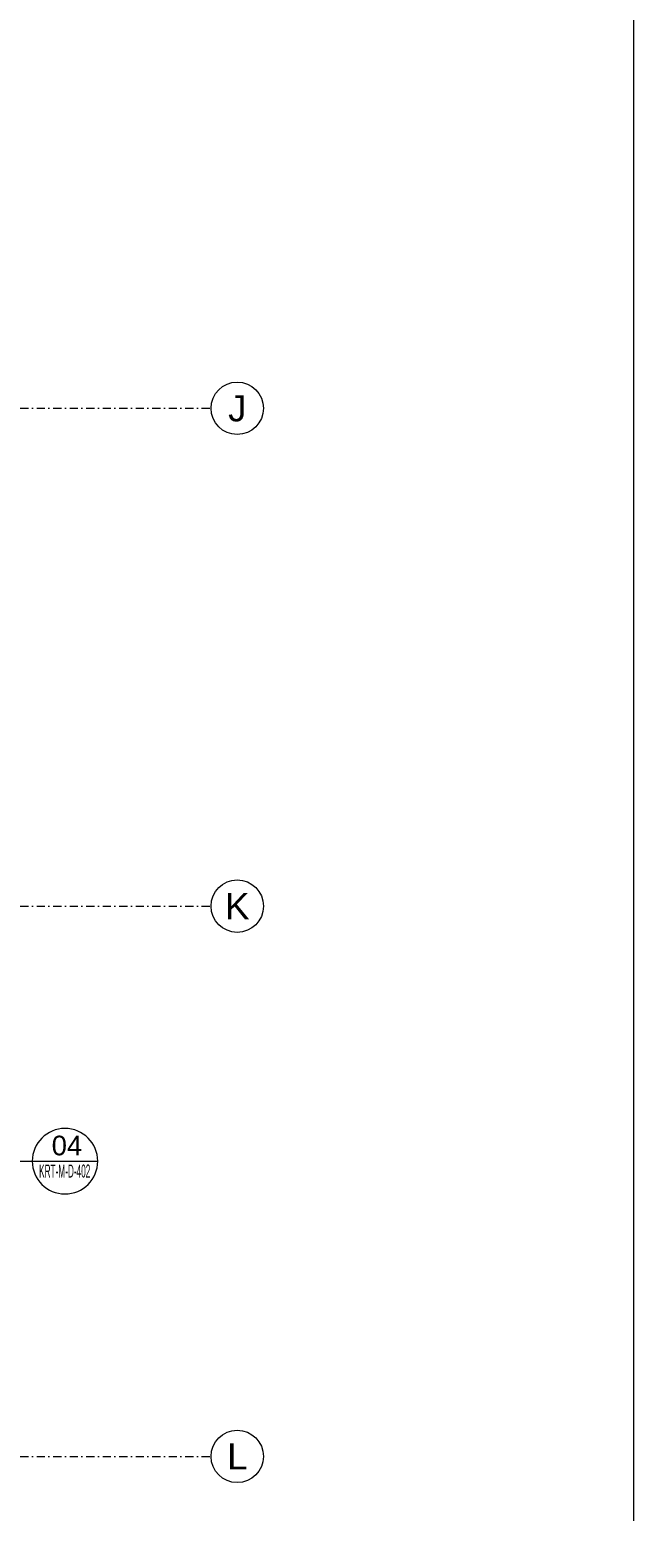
# Model space of a CAD drawing. Extents: x -2598 to 23780, y 0 to 8114.
# Drawn here: x 4944 to 5405, y 1943 to 3074 of the extents above; entities that cross this region are included whole.
import ezdxf
from ezdxf.enums import TextEntityAlignment as Align

# ---------------------------------------------------------------- set-up
doc = ezdxf.new("R2010")
doc.units = 0
doc.header["$LTSCALE"] = 25
doc.header["$MEASUREMENT"] = 0
doc.linetypes.add('DASHDOT2', pattern=[0.5, 0.25, -0.125, 0, -0.125])
doc.layers.get('0').update_dxf_attribs({"color": 9, "lineweight": 9})
for name, color, linetype, lineweight in [('10', 9, 'Continuous', 9), ('21', 9, 'Continuous', 9), ('24', 9, 'DASHDOT2', 9), ('40A', 9, 'Continuous', 9)]:
    doc.layers.add(name, color=color, linetype=linetype, lineweight=lineweight)
doc.styles.add('Arial', font='arial.ttf', dxfattribs={"height": 2.5})

# ---------------------------------------------------------------- blocks, each defined once
blk = doc.blocks.new('0_detailbox1')
blk.add_lwpolyline([(10.41, -2.5), (7.91, 0), (-5, 0)])
blk.add_circle((0, 0), 5)
at = {"style": 'Arial'}
blk.add_attdef('DETAYADI', text='', height=3, dxfattribs=at).set_placement((0, 0), align=Align.BOTTOM_CENTER)
blk.add_attdef('PAFTAADI', text='', height=2, dxfattribs=at).set_placement((0, -0.5), align=Align.TOP_CENTER)
blk = doc.blocks.new('0_aks')
at = {"linetype": 'Continuous'}
blk.add_circle((0, 0), 2, dxfattribs=at)
at = {"style": 'Arial'}
blk.add_attdef('AKS', text='', height=2, dxfattribs=at).set_placement((0, 0), align=Align.MIDDLE_CENTER)
blk = doc.blocks.new('P-AKS_AUDI')
at = {"layer": '24'}
for points in [[(0, 0), (360, 0)], [(0, -380), (360, -380)], [(0, -800), (360, -800)]]:
    blk.add_lwpolyline(points, dxfattribs=at)
at = {"layer": '24', "xscale": 10, "yscale": 10, "zscale": 10}
for p, values in [((380, 0), {'AKS': 'J'}), ((380, -380), {'AKS': 'K'}), ((380, -800), {'AKS': 'L'})]:
    blk.add_blockref('0_aks', p, dxfattribs=at).add_auto_attribs(values)
blk = doc.blocks.new('p-zemin kat')
at = {"layer": '24'}
blk.add_blockref('P-AKS_AUDI', (4722.5, 2785), dxfattribs=at)

msp = doc.modelspace()

# ---------------------------------------------------------------- linework, layer by layer
at = {"layer": '40A'}
msp.add_lwpolyline([(5405.1, 80), (80, 80), (80, 4125), (5405.1, 4125)], close=True, dxfattribs=at)

# ---------------------------------------------------------------- block references
at = {"layer": '10'}
msp.add_blockref('p-zemin kat', (0, 0), dxfattribs=at)
at = {"layer": '21'}
ref = msp.add_blockref('0_detailbox1', (4970.9, 2210.3), dxfattribs=dict(at, xscale=-5, yscale=5, zscale=5))
ref.add_attrib('DETAYADI', '04', dxfattribs={"layer": '0', "height": 15, "style": 'Arial'}).set_placement((4972.4, 2210.3), align=Align.BOTTOM_CENTER)
ref.add_attrib('PAFTAADI', 'KRT-M-D-402', dxfattribs={"layer": '0', "height": 10, "style": 'Arial', "width": 0.45}).set_placement((4970.7, 2207.8), align=Align.TOP_CENTER)

doc.saveas('drawing.dxf')
